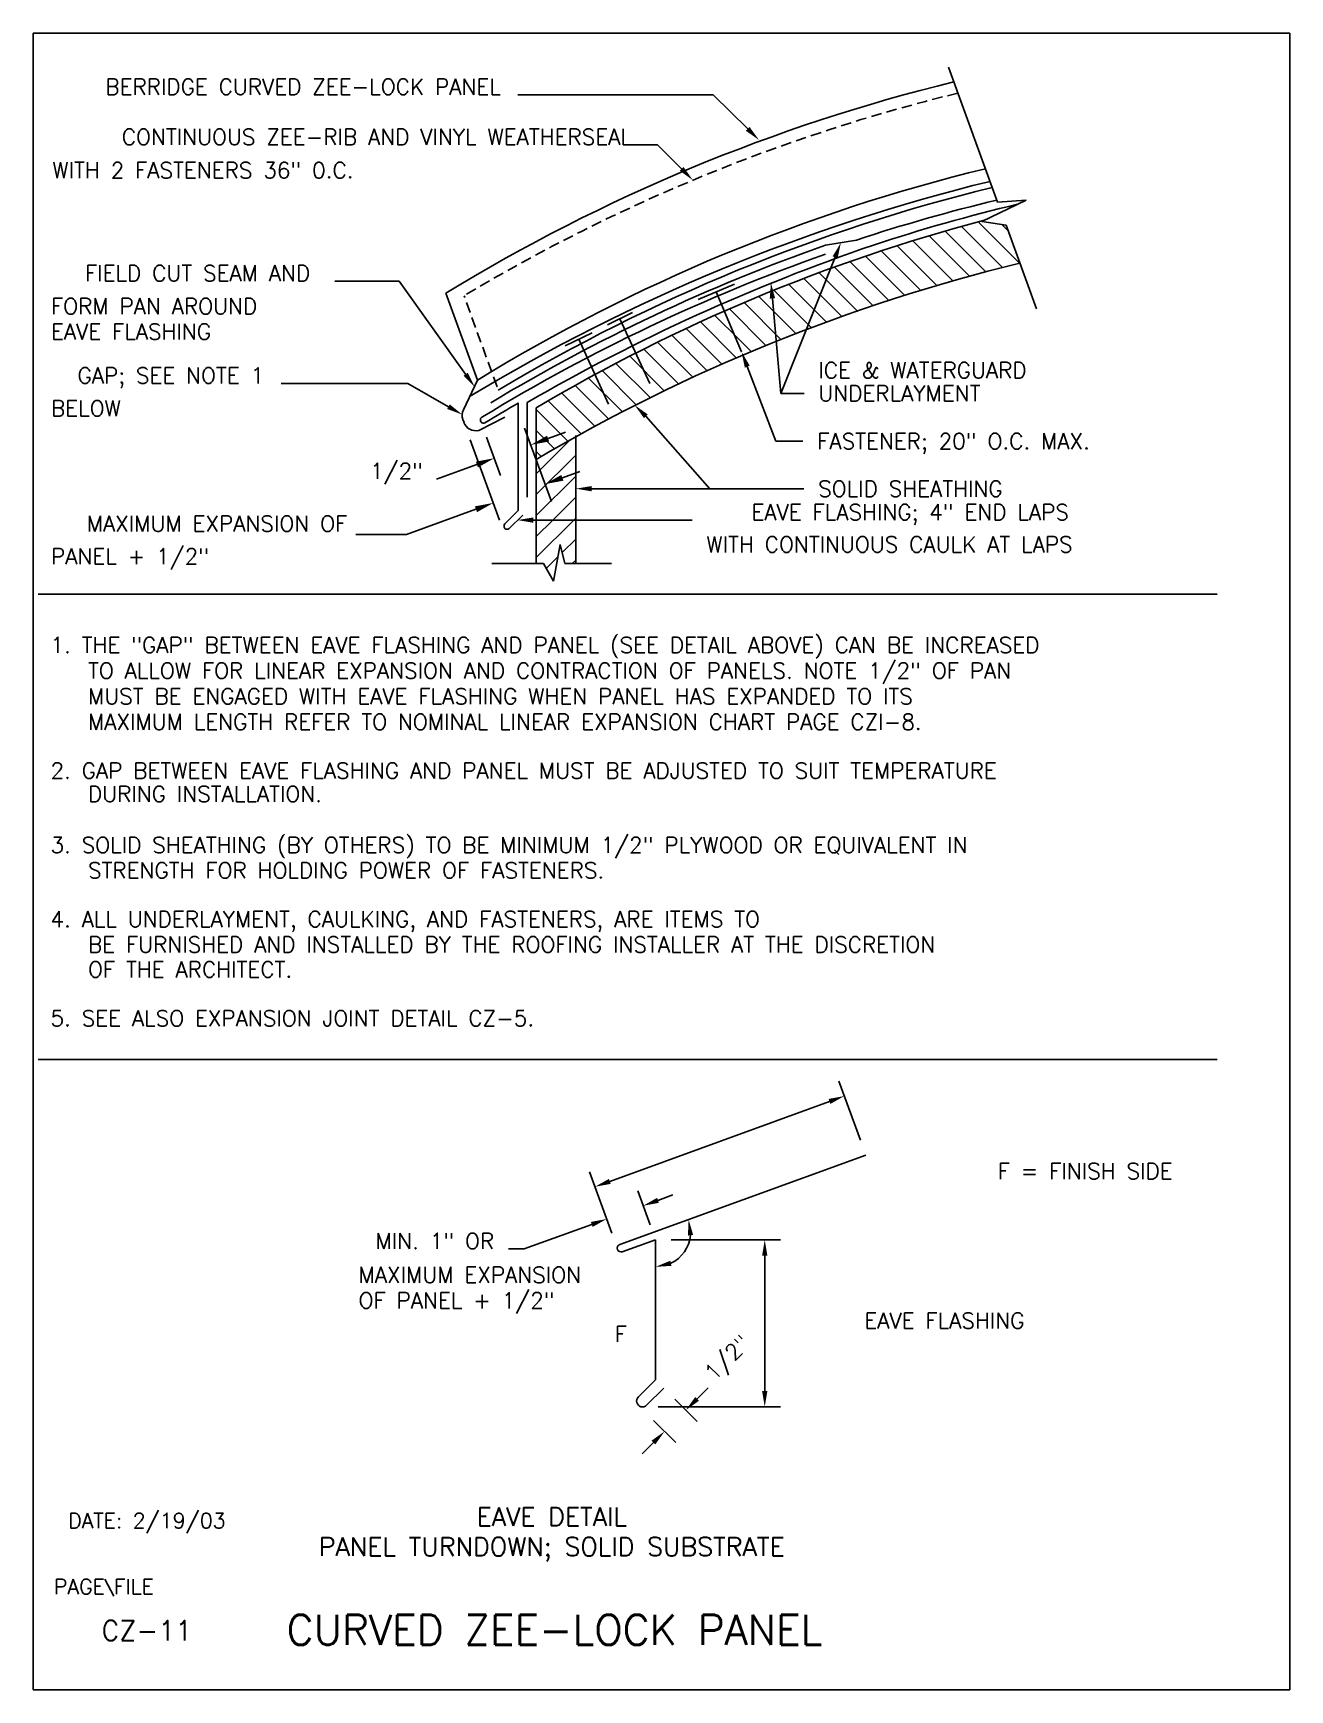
# Model space of a CAD drawing. Extents: x 0 to 23.8, y 0 to 31.4.
import ezdxf
from ezdxf.enums import TextEntityAlignment as Align

# ---------------------------------------------------------------- set-up
doc = ezdxf.new("R2010")
doc.units = 0
doc.header["$LTSCALE"] = 0.39999
doc.header["$MEASUREMENT"] = 0
doc.linetypes.add('HIDDENX2', pattern=[0.75, 0.5, -0.25])
doc.layers.get('0').update_dxf_attribs({"linetype": 'CONTINUOUS'})
for name, color, linetype in [('BORDER', 7, 'CONTINUOUS'), ('CMP-FLSH', 7, 'CONTINUOUS'), ('DIM-TXT', 7, 'CONTINUOUS'), ('STRCTR', 7, 'CONTINUOUS')]:
    doc.layers.add(name, color=color, linetype=linetype)
doc.styles.add('ROMANS', font='romans', dxfattribs={"height": 0.3})

msp = doc.modelspace()

# ---------------------------------------------------------------- linework, layer by layer
at = {"color": 5, "linetype": 'CONTINUOUS'}
for p, q in [((0, 0), (0, 31.41)), ((0, 31.41), (23.82, 31.41)), ((23.82, 31.41), (23.82, 0)), ((23.82, 0), (0, 0))]:
    msp.add_line(p, q, dxfattribs=at)
at = {"layer": 'BORDER', "color": 5}
for p, q in [((0.094, 20.771), (22.441, 20.771)), ((0.094, 11.95), (22.441, 11.95))]:
    msp.add_line(p, q, dxfattribs=at)
at = {"layer": 'CMP-FLSH', "color": 1, "linetype": 'CONTINUOUS'}
for p, q in [((7.824, 26.478), (8.422, 24.833)), ((8.154, 24.267), (8.422, 24.833)), ((9.195, 24.398), (9.195, 22.357)), ((8.167, 24.029), (8.146, 24.085)), ((8.445, 23.879), (8.943, 24.128)), ((9.195, 22.357), (8.942, 22.104)), ((9.279, 22.274), (9.025, 22.021)), ((15.783, 10.14), (11.118, 8.442)), ((11.796, 8.535), (11.167, 8.307)), ((11.796, 8.535), (11.796, 5.879)), ((11.075, 8.35), (11.076, 8.349)), ((11.796, 5.879), (11.471, 5.554)), ((11.627, 5.398), (11.952, 5.722))]:
    msp.add_line(p, q, dxfattribs=at)
at = {"layer": 'CMP-FLSH', "color": 9, "linetype": 'HIDDENX2'}
msp.add_line((8.794, 24.703), (8.167, 26.43), dxfattribs=at)
at = {"layer": 'CMP-FLSH', "color": 6, "linetype": 'CONTINUOUS'}
for p, q in [((13.293, 26.652), (12.602, 26.361)), ((12.947, 26.506), (13.428, 25.367)), ((9.364, 24.407), (9.364, 22.613))]:
    msp.add_line(p, q, dxfattribs=at)
at = {"layer": 'CMP-FLSH', "color": 1, "linetype": 'CONTINUOUS'}
for centre, radius, start, end in [((8.369, 24.167), 0.238, 154.2509, 199.9993), ((8.39, 24.11), 0.238, 200.0001, 283.4719), ((8.538, 24.078), 0.062, 109.9998, 290.0007), ((8.984, 22.063), 0.0589, 135.563, 314.4407), ((11.143, 8.374), 0.0716, 109.9999, 200.0003), ((11.143, 8.374), 0.0716, 200.0047, 289.9962), ((11.549, 5.475), 0.11, 134.6041, 315.3959)]:
    msp.add_arc(centre, radius, start, end, dxfattribs=at)
at = {"layer": 'DIM-TXT', "color": 3, "linetype": 'CONTINUOUS'}
for p, q in [((12.891, 30.243), (9.19, 30.243)), ((13.545, 29.595), (12.891, 30.243)), ((11.837, 29.293), (11.34, 29.293)), ((12.292, 28.835), (11.837, 29.293)), ((15.2, 27.16), (14.172, 24.58)), ((6.936, 26.709), (5.718, 26.709)), ((8.197, 24.943), (6.936, 26.709)), ((14.012, 26.382), (14.172, 24.58)), ((13.536, 25.087), (14.08, 23.674)), ((7.104, 24.769), (4.702, 24.769)), ((7.872, 24.328), (7.104, 24.769)), ((14.172, 24.58), (14.614, 24.58)), ((9.315, 23.922), (9.822, 22.531)), ((11.613, 24.147), (12.826, 22.771)), ((8.286, 23.7), (8.842, 22.174)), ((8.596, 23.749), (8.86, 23.022)), ((9.76, 23.723), (10.089, 23.842)), ((14.08, 23.674), (14.592, 23.674)), ((8.412, 23.232), (7.645, 22.952)), ((10.031, 22.979), (10.36, 23.099)), ((10.584, 22.773), (12.826, 22.771)), ((12.826, 22.771), (14.61, 22.771)), ((8.393, 22.383), (7.078, 21.905)), ((9.482, 22.178), (12.492, 22.178)), ((7.078, 21.905), (6.117, 21.905)), ((15.681, 10.422), (15.273, 11.54)), ((10.93, 9.64), (15.094, 11.156)), ((10.969, 8.656), (10.545, 9.819)), ((11.693, 8.817), (11.459, 9.46)), ((11.843, 9.281), (12.125, 9.384)), ((9.31, 8.359), (10.588, 8.824)), ((12.096, 8.535), (14.167, 8.535)), ((9.31, 8.359), (9.01, 8.359)), ((13.867, 5.665), (13.867, 8.235)), ((12.583, 5.515), (12.795, 5.727)), ((11.849, 5.365), (14.167, 5.365)), ((12.164, 5.51), (12.583, 5.091)), ((11.761, 5.108), (12.181, 4.688)), ((11.756, 4.688), (11.544, 4.476))]:
    msp.add_line(p, q, dxfattribs=at)
at = {"layer": 'DIM-TXT', "color": 4, "linetype": 'CONTINUOUS'}
for p, q in [((18.06, 26.886), (17.289, 27.657)), ((18.376, 26.967), (17.599, 27.744)), ((18.694, 27.047), (17.911, 27.83)), ((18.478, 27.661), (18.359, 27.779)), ((17.127, 26.625), (16.374, 27.378)), ((17.435, 26.715), (16.676, 27.474)), ((17.746, 26.802), (16.981, 27.566)), ((16.216, 26.343), (15.48, 27.079)), ((16.517, 26.44), (15.776, 27.181)), ((16.821, 26.534), (16.074, 27.281)), ((15.326, 26.039), (14.607, 26.758)), ((15.621, 26.143), (14.896, 26.867)), ((15.917, 26.244), (15.187, 26.974)), ((14.457, 25.716), (13.754, 26.418)), ((14.745, 25.826), (14.037, 26.534)), ((15.034, 25.934), (14.321, 26.647)), ((13.888, 25.489), (13.196, 26.181)), ((14.171, 25.603), (13.474, 26.3)), ((13.051, 25.133), (12.375, 25.809)), ((13.328, 25.254), (12.647, 25.935)), ((13.379, 25.6), (12.921, 26.059)), ((12.503, 24.885), (11.837, 25.551)), ((12.776, 25.01), (12.105, 25.681)), ((13.607, 25.372), (13.379, 25.6)), ((11.696, 24.499), (11.046, 25.149)), ((11.963, 24.63), (11.308, 25.285)), ((12.232, 24.758), (11.572, 25.419)), ((11.168, 24.231), (10.528, 24.871)), ((11.431, 24.366), (10.786, 25.011)), ((10.648, 23.956), (10.018, 24.586)), ((10.907, 24.095), (10.272, 24.73)), ((10.135, 23.674), (9.534, 24.275)), ((10.39, 23.816), (9.765, 24.441)), ((9.881, 23.529), (9.534, 23.877)), ((9.534, 23.057), (10.17, 23.693)), ((9.63, 23.384), (9.534, 23.479)), ((9.534, 22.66), (10.284, 23.409)), ((9.534, 22.262), (10.284, 23.012)), ((9.848, 22.178), (10.284, 22.614)), ((9.534, 21.864), (9.848, 22.178)), ((9.534, 21.466), (10.246, 22.178)), ((10.246, 22.178), (10.284, 22.216)), ((10.027, 21.562), (10.284, 21.818)), ((9.726, 21.261), (9.945, 21.48)), ((10.219, 21.356), (10.284, 21.421))]:
    msp.add_line(p, q, dxfattribs=at)
at = {"layer": 'DIM-TXT', "color": 6, "linetype": 'CONTINUOUS'}
for p, q in [((15.018, 27.39), (15.605, 27.487)), ((10.884, 25.882), (11.362, 26.111)), ((11.123, 25.996), (11.687, 24.765)), ((10.082, 25.481), (10.598, 25.729)), ((10.34, 25.605), (10.903, 24.374))]:
    msp.add_line(p, q, dxfattribs=at)
at = {"layer": 'DIM-TXT', "color": 1, "linetype": 'CONTINUOUS'}
for centre, radius, start, end in [((25.431, -2.258), 33.701, 103.6977, 121.496), ((26.533, -5.655), 35.269, 103.7724, 121.1798), ((26.029, -3.903), 33.701, 103.6977, 121.496), ((26.254, -4.511), 33.969, 103.7526, 120.8864), ((26.484, -5.359), 34.536, 109.3907, 121.3483), ((26.527, -5.475), 34.536, 120.1205, 121.3483)]:
    msp.add_arc(centre, radius, start, end, dxfattribs=at)
at = {"layer": 'DIM-TXT', "color": 9, "linetype": 'HIDDENX2'}
msp.add_arc((25.505, -2.47), 33.701, 103.6923, 120.9662, dxfattribs=at)
at = {"layer": 'DIM-TXT', "color": 6, "linetype": 'CONTINUOUS'}
for centre, radius, start, end in [((25.676, -2.818), 31.934, 103.4176, 108.3828), ((26.001, -2.913), 31.934, 103.2819, 108.3828), ((26.484, -5.187), 34.536, 109.3907, 121.0456), ((27.685, -7.184), 36.519, 108.7782, 120.112)]:
    msp.add_arc(centre, radius, start, end, dxfattribs=at)
at = {"layer": 'DIM-TXT', "color": 4, "linetype": 'CONTINUOUS'}
for centre, radius, start, end in [((26.521, -4.353), 33.315, 104.7613, 120.657), ((26.643, -5.673), 33.671, 103.6436, 120.5398)]:
    msp.add_arc(centre, radius, start, end, dxfattribs=at)
at = {"layer": 'DIM-TXT', "color": 3, "linetype": 'CONTINUOUS'}
msp.add_arc((11.796, 8.688), 0.668, 295.9407, 354.0593, dxfattribs=at)
for points in [[(13.58, 29.63), (13.509, 29.559), (13.758, 29.384)], [(12.328, 28.871), (12.257, 28.8), (12.504, 28.623)], [(15.154, 27.178), (15.311, 27.439), (15.247, 27.141)], [(13.962, 26.377), (13.985, 26.68), (14.062, 26.386)], [(13.489, 25.069), (13.428, 25.367), (13.582, 25.105)], [(8.238, 24.972), (8.372, 24.699), (8.157, 24.914)], [(7.897, 24.371), (8.132, 24.179), (7.847, 24.285)], [(11.578, 24.111), (11.648, 24.182), (11.4, 24.358)], [(9.74, 23.777), (9.78, 23.668), (9.431, 23.603)], [(8.392, 23.286), (8.432, 23.177), (8.741, 23.351)], [(10.011, 23.034), (10.051, 22.925), (9.702, 22.86)], [(10.584, 22.823), (10.584, 22.723), (10.284, 22.773)], [(8.373, 22.438), (8.413, 22.328), (8.722, 22.503)], [(9.482, 22.228), (9.482, 22.128), (9.182, 22.178)], [(15.077, 11.203), (15.111, 11.109), (15.376, 11.258)], [(10.913, 9.687), (10.947, 9.593), (10.648, 9.538)], [(11.826, 9.328), (11.86, 9.234), (11.561, 9.178)], [(10.571, 8.871), (10.605, 8.777), (10.87, 8.927)], [(12.411, 8.613), (12.51, 8.625), (12.424, 8.917)], [(13.817, 8.235), (13.917, 8.235), (13.867, 8.535)], [(12.099, 8.039), (12.077, 8.136), (11.796, 8.02)], [(13.817, 5.665), (13.917, 5.665), (13.867, 5.365)], [(12.548, 5.551), (12.619, 5.48), (12.371, 5.303)], [(11.721, 4.724), (11.792, 4.653), (11.968, 4.9)]]:
    msp.add_solid(points, dxfattribs=at)
at = {"layer": 'STRCTR', "color": 2, "linetype": 'CONTINUOUS'}
for p, q in [((17.349, 30.762), (18.28, 28.204)), ((18.819, 28.242), (17.984, 27.838)), ((18.28, 28.204), (18.819, 28.242)), ((17.984, 27.838), (18.44, 27.767)), ((18.44, 27.767), (19.015, 26.185)), ((9.863, 21.022), (9.988, 21.716)), ((9.988, 21.716), (10.08, 21.356)), ((8.697, 21.356), (9.671, 21.356)), ((9.671, 21.356), (9.863, 21.022)), ((10.08, 21.356), (10.963, 21.356))]:
    msp.add_line(p, q, dxfattribs=at)
at = {"layer": 'STRCTR', "color": 4, "linetype": 'CONTINUOUS'}
for p, q in [((9.534, 24.305), (9.534, 21.356)), ((10.284, 21.356), (10.284, 23.78))]:
    msp.add_line(p, q, dxfattribs=at)

# ---------------------------------------------------------------- texts
at = {"layer": 'BORDER', "color": 3, "linetype": 'CONTINUOUS', "style": 'ROMANS'}
for s, p in [('EAVE DETAIL', (9.829, 3.108)), ('PANEL TURNDOWN; SOLID SUBSTRATE', (9.829, 2.539))]:
    msp.add_text(s, height=0.35156, dxfattribs=at).set_placement(p, align=Align.CENTER)
msp.add_text('DATE: 2/19/03', height=0.2853, dxfattribs=at).set_placement((2.156, 3.188), align=Align.MIDDLE)
msp.add_text('PAGE\\FILE', height=0.2853, dxfattribs=at).set_placement((0.394, 1.815))
at = {"layer": 'BORDER', "color": 2, "linetype": 'CONTINUOUS', "style": 'ROMANS'}
msp.add_text('CZ-11', height=0.375, dxfattribs=at).set_placement((2.156, 1.125), align=Align.MIDDLE)
at = {"layer": 'BORDER', "color": 5, "style": 'ROMANS'}
msp.add_text('CURVED ZEE-LOCK PANEL', height=0.56981, dxfattribs=at).set_placement((9.882, 1.138), align=Align.MIDDLE)
at = {"layer": 'DIM-TXT', "color": 3, "linetype": 'CONTINUOUS', "style": 'ROMANS'}
for s, p in [('BERRIDGE CURVED ZEE-LOCK PANEL', (8.865, 30.243)), ('CONTINUOUS ZEE-RIB AND VINYL WEATHERSEAL', (11.35, 29.293)), ('FIELD CUT SEAM AND', (5.252, 26.709)), ('GAP; SEE NOTE 1', (4.378, 24.769)), ('1/2"', (7.389, 22.958)), ('EAVE FLASHING; 4" END LAPS', (19.634, 22.178)), ('MAXIMUM EXPANSION OF', (5.954, 21.961)), ('MIN. 1" OR', (8.74, 8.359))]:
    msp.add_text(s, height=0.3, dxfattribs=at).set_placement(p, align=Align.RIGHT)
for s, p in [('WITH 2 FASTENERS 36" 0.C. ', (0.364, 28.661)), ('FORM PAN AROUND', (0.339, 26.083)), ('EAVE FLASHING', (0.339, 25.601)), ('ICE & WATERGUARD', (14.884, 24.869)), ('UNDERLAYMENT', (14.884, 24.43)), ('BELOW', (0.339, 24.146)), ('FASTENER; 20" O.C. MAX.', (14.862, 23.524)), ('SOLID SHEATHING', (14.88, 22.621)), ('PANEL + 1/2"', (0.339, 21.34)), ('WITH CONTINUOUS CAULK AT LAPS', (12.761, 21.566)), ('1. THE "GAP" BETWEEN EAVE FLASHING AND PANEL (SEE DETAIL ABOVE) CAN BE INCREASED', (0.329, 19.659)), ('TO ALLOW FOR LINEAR EXPANSION AND CONTRACTION OF PANELS. NOTE 1/2" OF PAN', (1.04, 19.173)), ('MUST BE ENGAGED WITH EAVE FLASHING WHEN PANEL HAS EXPANDED TO ITS', (1.04, 18.688)), ('MAXIMUM LENGTH REFER TO NOMINAL LINEAR EXPANSION CHART PAGE CZI-8.', (1.04, 18.202)), ('2. GAP BETWEEN EAVE FLASHING AND PANEL MUST BE ADJUSTED TO SUIT TEMPERATURE', (0.329, 17.277)), ('DURING INSTALLATION.', (1.04, 16.835)), ('3. SOLID SHEATHING (BY OTHERS) TO BE MINIMUM 1/2" PLYWOOD OR EQUIVALENT IN', (0.329, 15.867)), ('STRENGTH FOR HOLDING POWER OF FASTENERS.', (1.04, 15.386)), ('4. ALL UNDERLAYMENT, CAULKING, AND FASTENERS, ARE ITEMS TO ', (0.329, 14.462)), ('BE FURNISHED AND INSTALLED BY THE ROOFING INSTALLER AT THE DISCRETION ', (1.04, 13.981)), ('OF THE ARCHITECT.', (1.04, 13.508)), ('5. SEE ALSO EXPANSION JOINT DETAIL CZ-5.', (0.329, 12.583)), ('F = FINISH SIDE', (18.281, 9.685)), ('MAXIMUM EXPANSION', (6.169, 7.718)), ('OF PANEL + 1/2"', (6.169, 7.233)), ('F', (11.023, 6.596))]:
    msp.add_text(s, height=0.3, dxfattribs=at).set_placement(p)
at = {"layer": 'DIM-TXT', "color": 4, "linetype": 'CONTINUOUS', "style": 'ROMANS'}
msp.add_text('EAVE FLASHING', height=0.3, dxfattribs=at).set_placement((17.273, 6.85), align=Align.CENTER)
at = {"layer": 'DIM-TXT', "color": 3, "linetype": 'CONTINUOUS', "style": 'ROMANS'}
msp.add_text('1/2"', height=0.3, rotation=45, dxfattribs=at).set_placement((13.261, 6.193), align=Align.CENTER)

doc.saveas('drawing.dxf')
